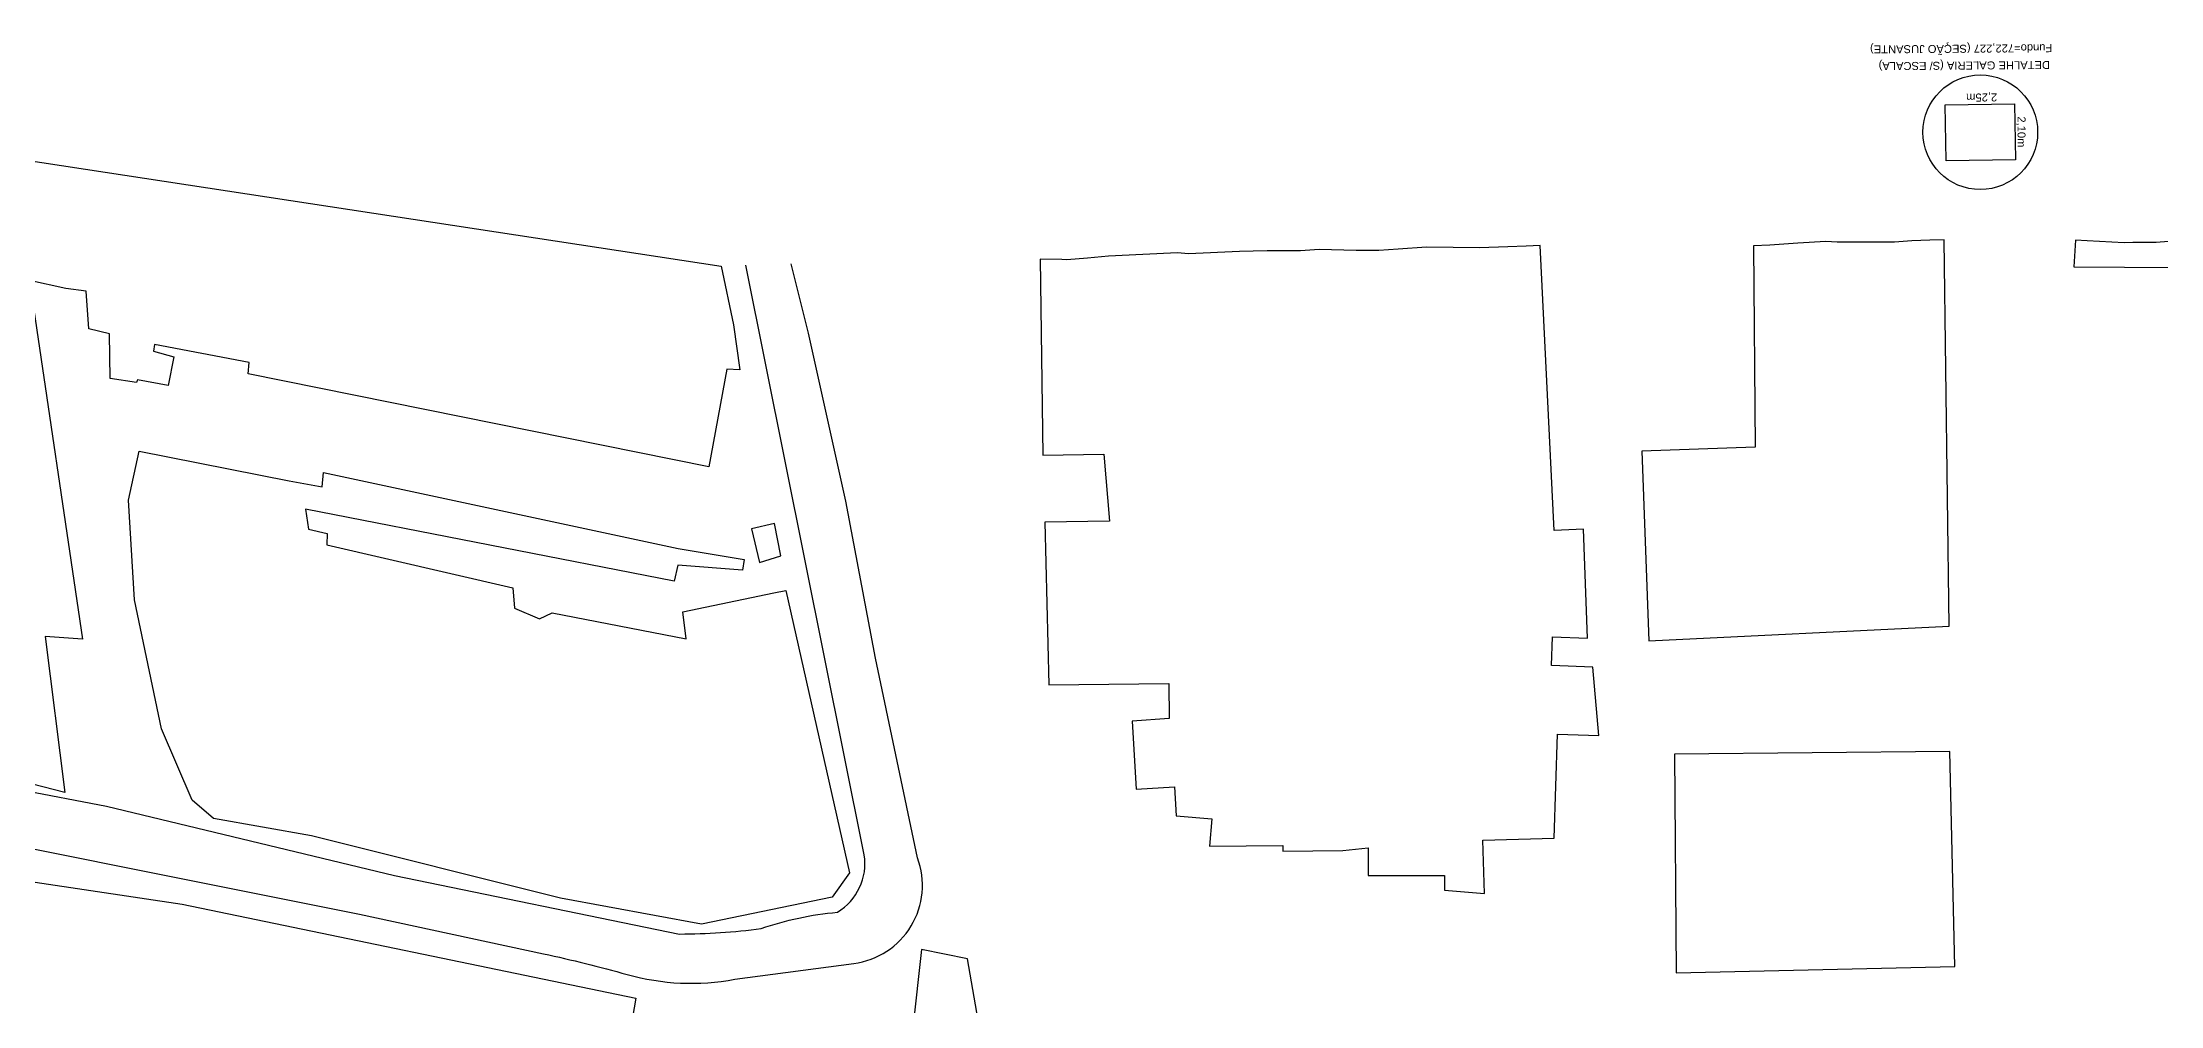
# Model space of a CAD drawing. Header units: metres. Extents: x 320405 to 332543, y 7395686 to 7410003.
# Drawn here: x 326414.9 to 326812, y 7397475.6 to 7397656.3 of the extents above; entities that cross this region are included whole.
import ezdxf

# ---------------------------------------------------------------- set-up
doc = ezdxf.new("R2010")
doc.units = ezdxf.units.M
doc.header["$LTSCALE"] = 10
doc.header["$MEASUREMENT"] = 0
doc.linetypes.add('CONTINUO', pattern=[0])
for name, color, linetype in [('DETALHES', 45, 'Continuous'), ('Edificações', 30, 'Continuous'), ('T-TRILHO', 20, 'CONTINUO'), ('Vias Primárias', 230, 'Continuous')]:
    doc.layers.add(name, color=color, linetype=linetype)
doc.styles.add('ARIAL', font='arial.ttf')

# ---------------------------------------------------------------- blocks, each defined once
blk = doc.blocks.new('topografia ÁGUA BRANCA - LAPA_X')
at = {"layer": 'T-TRILHO', "ltscale": 5}
blk.add_lwpolyline([(153980.39, 253211.2, -0.000011), (153959.26, 253211.82, 0.00007)], format="xyb", dxfattribs=at)

msp = doc.modelspace()

# ---------------------------------------------------------------- linework, layer by layer
at = {"layer": 'DETALHES'}
msp.add_lwpolyline([(326771.66, 7397644.55), (326784.62, 7397644.74), (326784.81, 7397634.25), (326771.85, 7397634.05)], close=True, dxfattribs=at)
msp.add_circle((326778.23, 7397639.4), 10.75, dxfattribs=at)
at = {"layer": 'Edificações'}
for points in [[(326391.76, 7397637.25), (326542.16, 7397614.27), (326544.44, 7397603.25), (326545.65, 7397594.83), (326543.23, 7397594.95), (326539.82, 7397576.65), (326453.48, 7397594.08), (326453.63, 7397596.22), (326435.92, 7397599.55), (326435.69, 7397598.36), (326439.51, 7397597.29), (326438.48, 7397591.86), (326432.74, 7397592.97), (326432.51, 7397592.44), (326427.61, 7397593.2), (326427.5, 7397601.55), (326423.57, 7397602.54), (326423.07, 7397609.59), (326419.26, 7397610.08), (326412.5, 7397611.57), (326422.41, 7397544.29), (326415.38, 7397544.79), (326419.11, 7397515.53), (326373.38, 7397527.28)], [(326818.13, 7397619.26), (326811.22, 7397618.7), (326806.83, 7397618.73), (326805.23, 7397618.63), (326798.24, 7397619.02), (326796.05, 7397619.14), (326795.78, 7397614.17), (326824.18, 7397613.95)]]:
    msp.add_lwpolyline(points, dxfattribs=at)
for points in [[(326695.74, 7397618.17), (326693.1, 7397618.03), (326689.65, 7397617.9), (326684.36, 7397617.7), (326679.39, 7397617.77), (326674.41, 7397617.84), (326669.08, 7397617.47), (326665.45, 7397617.24), (326662.91, 7397617.22), (326661.2, 7397617.2), (326654.25, 7397617.38), (326652.51, 7397617.27), (326650.76, 7397617.15), (326647.63, 7397617.14), (326644.5, 7397617.14), (326641.92, 7397617.09), (326639.34, 7397617.05), (326629.76, 7397616.59), (326627.69, 7397616.78), (326621.22, 7397616.47), (326614.75, 7397616.16), (326610.84, 7397615.8), (326606.94, 7397615.44), (326606.02, 7397615.52), (326601.95, 7397615.59), (326602.49, 7397578.81), (326613.93, 7397578.98), (326614.99, 7397566.46), (326602.85, 7397566.24), (326603.61, 7397535.75), (326626.06, 7397535.99), (326626.13, 7397529.42), (326619.2, 7397528.93), (326619.96, 7397516.17), (326627.12, 7397516.6), (326627.44, 7397511.17), (326634.17, 7397510.58), (326633.73, 7397505.49), (326647.45, 7397505.62), (326647.46, 7397504.57), (326658.74, 7397504.68), (326663.44, 7397505.15), (326663.44, 7397500), (326677.8, 7397500), (326677.8, 7397497.2), (326685.27, 7397496.62), (326684.97, 7397506.6), (326698.36, 7397507), (326698.94, 7397526.46), (326706.7, 7397526.23), (326705.61, 7397539.07), (326697.85, 7397539.34), (326698.04, 7397544.73), (326704.57, 7397544.5), (326703.82, 7397564.91), (326698.35, 7397564.71)], [(326735.68, 7397618.06), (326736.04, 7397580.33), (326714.79, 7397579.59), (326716.06, 7397544), (326772.4, 7397546.74), (326771.46, 7397619.13), (326771.46, 7397619.23), (326768.77, 7397619.14), (326765.37, 7397619.02), (326762.15, 7397618.76), (326756.78, 7397618.77), (326751.4, 7397618.78), (326749.25, 7397618.93), (326744, 7397618.57), (326738.74, 7397618.2)], [(326533.37, 7397555.18), (326464.25, 7397568.72), (326464.8, 7397564.93), (326468.31, 7397564.12), (326468.24, 7397562.03), (326503.08, 7397553.91), (326503.42, 7397550.13), (326508.09, 7397548.1), (326510.45, 7397549.25), (326535.61, 7397544.39), (326534.94, 7397549.45), (326552.05, 7397553.02), (326554.3, 7397553.45), (326566.23, 7397500.5), (326562.99, 7397495.89), (326538.45, 7397490.85), (326512.04, 7397495.74), (326465.35, 7397507.4), (326446.97, 7397510.66), (326442.97, 7397514.11), (326437.25, 7397527.46), (326432.15, 7397551.66), (326431.05, 7397570.36), (326433.05, 7397579.58), (326461.17, 7397574.01), (326467.32, 7397572.85), (326467.59, 7397575.6), (326534.07, 7397561.33), (326546.48, 7397559.28), (326546.13, 7397557.22), (326534.05, 7397558.2)], [(326549.31, 7397558.68), (326553.34, 7397559.93), (326552.17, 7397565.99), (326547.84, 7397564.99)], [(326772.49, 7397523.24), (326720.92, 7397522.73), (326721.22, 7397481.69), (326773.48, 7397482.9)], [(326526.14, 7397476.96), (326517.6, 7397427.44), (326490.97, 7397440.81), (326488.25, 7397430.66), (326474.47, 7397433.4), (326473.4, 7397429.18), (326468.88, 7397430.32), (326469.67, 7397434.18), (326457.64, 7397436.76), (326456.28, 7397429.75), (326366.25, 7397446.19), (326377.98, 7397504.07), (326441.11, 7397494.6)], [(326573.82, 7397425.03), (326598.65, 7397425.03), (326588.31, 7397484.32), (326579.74, 7397486.12), (326578.1, 7397471.39), (326566.69, 7397469.8), (326566.69, 7397471.9), (326559.65, 7397471.26), (326559.1, 7397467.61), (326548.85, 7397466.88), (326548.94, 7397471.63), (326541.82, 7397470.52), (326541.55, 7397466.1), (326537.76, 7397466.93), (326539.05, 7397469.79), (326529.82, 7397472.18), (326518.58, 7397423.32), (326531.45, 7397423.23), (326533.22, 7397431.71), (326550.03, 7397428.98), (326549.68, 7397424.12), (326565.45, 7397424.18)]]:
    msp.add_lwpolyline(points, close=True, dxfattribs=at)
at = {"layer": 'Vias Primárias'}
for points in [[(326343.66, 7397655.22), (326359.31, 7397577.37), (326366.65, 7397532.51, 0.350811), (326377.91, 7397522.35), (326426.9, 7397512.97), (326480.9, 7397500), (326534.36, 7397489, 0.031893), (326549.65, 7397490.02, -0.062312), (326563.94, 7397493.09, 0.303887), (326568.99, 7397503.86), (326546.77, 7397614.44)], [(326359.98, 7397482.12), (326364.15, 7397505.65, -0.466282), (326375.89, 7397512.41), (326474.36, 7397492.72), (326508.87, 7397485.28, -0.015356), (326524.52, 7397481.41, 0.115132), (326544.7, 7397480.51), (326567.03, 7397483.47, 0.481031), (326578.97, 7397503.28), (326571.08, 7397540.73), (326565.54, 7397570.22), (326558.55, 7397601.68), (326555.3, 7397614.74)]]:
    msp.add_lwpolyline(points, format="xyb", dxfattribs=at)

# ---------------------------------------------------------------- block references
at = {"rotation": 359.8966389496373}
msp.add_blockref('topografia ÁGUA BRANCA - LAPA_X', (172185.59, 7144432.18), dxfattribs=at)

# ---------------------------------------------------------------- texts
at = {"layer": 'DETALHES', "style": 'ARIAL'}
for s, rotation, p in [('Fundo=722,227 (SEÇÃO JUSANTE)', 180.3993, (326791.73, 7397655.92)), ('DETALHE GALERIA (S/ ESCALA)', 180.3993, (326791.3, 7397652.76)), ('2,25m', 180.3993, (326781.39, 7397646.68)), ('2,10m', 269.8808, (326785.22, 7397642.37))]:
    msp.add_text(s, height=1.5, rotation=rotation, dxfattribs=at).set_placement(p)

doc.saveas('drawing.dxf')
